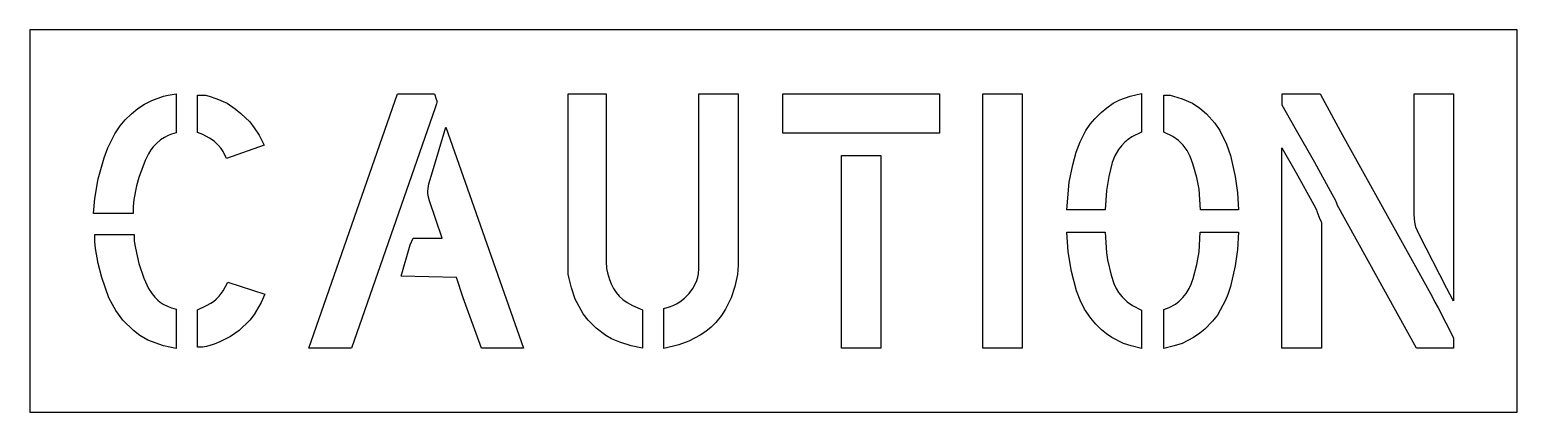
# Model space of a CAD drawing. Header units: inches. Extents: x 0 to 70, y 0 to 18.
import ezdxf

# ---------------------------------------------------------------- set-up
doc = ezdxf.new("R2010")
doc.units = ezdxf.units.IN
doc.header["$MEASUREMENT"] = 0
doc.layers.add('CUT', color=1, linetype='Continuous')

msp = doc.modelspace()

# ---------------------------------------------------------------- linework, layer by layer
at = {"layer": 'CUT'}
for points in [[(0, 0), (70, 0), (70, 18), (0, 18)], [(3.997, 13.095), (4.253, 13.478), (4.488, 13.754), (4.786, 14.05), (5.091, 14.297), (5.402, 14.495), (5.744, 14.663), (6.3, 14.873), (6.52, 14.928), (6.892, 14.979), (6.892, 13.146), (6.668, 13.085), (6.509, 13.022), (6.339, 12.937), (6.156, 12.812), (5.959, 12.648), (5.805, 12.493), (5.693, 12.348), (5.584, 12.167), (5.424, 11.846), (5.136, 11.044), (5.026, 10.661), (4.903, 10.004), (4.861, 9.678), (4.861, 9.357), (3, 9.357), (3.056, 10.059), (3.221, 10.989), (3.496, 11.974), (3.673, 12.448)], [(7.898, 14.928), (8.137, 14.928), (8.271, 14.914), (8.436, 14.873), (8.803, 14.751), (9.288, 14.539), (9.673, 14.283), (9.939, 14.064), (10.351, 13.66), (10.562, 13.387), (10.794, 13.04), (11.026, 12.575), (9.262, 11.943), (9.099, 12.275), (9.007, 12.411), (8.876, 12.556), (8.674, 12.753), (8.466, 12.905), (8.143, 13.065), (7.898, 13.168)], [(19.159, 14.61), (19.159, 14.601), (19.158, 14.591), (19.154, 14.572), (19.139, 14.514), (19.077, 14.318), (15.145, 3.016), (13.141, 3.016), (17.299, 14.978), (19.04, 14.978), (19.13, 14.735), (19.152, 14.656), (19.158, 14.626)], [(27.381, 3.461), (27.115, 3.619), (26.657, 3.95), (26.272, 4.333), (26.049, 4.625), (25.67, 5.327), (25.493, 5.856), (25.383, 6.294), (25.345, 6.499), (25.332, 6.817), (25.332, 14.978), (27.133, 14.978), (27.133, 7.09), (27.147, 6.772), (27.188, 6.567), (27.28, 6.253), (27.364, 6.041), (27.471, 5.826), (27.594, 5.633), (27.733, 5.459), (27.906, 5.301), (28.112, 5.159), (28.37, 5.022), (28.835, 4.826), (28.835, 3.014), (28.297, 3.121), (27.766, 3.297)], [(30.435, 5.102), (30.589, 5.197), (30.809, 5.364), (31.038, 5.592), (31.206, 5.829), (31.371, 6.157), (31.436, 6.357), (31.465, 6.508), (31.487, 6.762), (31.487, 14.978), (33.343, 14.978), (33.343, 6.926), (33.303, 6.485), (33.183, 5.911), (33.005, 5.382), (32.737, 4.844), (32.559, 4.552), (32.294, 4.224), (32.074, 4.005), (31.812, 3.798), (31.549, 3.634), (31.02, 3.352), (30.543, 3.176), (29.843, 3.002), (29.843, 4.886), (30.107, 4.959), (30.275, 5.023)], [(42.806, 14.978), (42.806, 13.132), (35.446, 13.132), (35.446, 14.978)], [(46.706, 14.978), (46.706, 3.011), (44.855, 3.011), (44.855, 14.978)], [(50.427, 14.112), (50.679, 14.331), (50.982, 14.539), (51.303, 14.697), (51.779, 14.873), (52.32, 15), (52.32, 13.186), (51.862, 12.961), (51.683, 12.836), (51.541, 12.71), (51.376, 12.541), (51.237, 12.359), (51.067, 12.065), (50.945, 11.755), (50.78, 11.098), (50.67, 10.442), (50.61, 9.524), (48.805, 9.524), (48.92, 10.825), (49.085, 11.645), (49.25, 12.247), (49.427, 12.721), (49.696, 13.259), (49.904, 13.56), (50.125, 13.811)], [(54.914, 11.044), (54.74, 11.686), (54.611, 12.04), (54.471, 12.318), (54.286, 12.569), (54.057, 12.794), (53.8, 12.977), (53.374, 13.186), (53.374, 14.925), (53.554, 14.925), (53.668, 14.914), (53.828, 14.881), (54.226, 14.751), (54.712, 14.539), (55.06, 14.308), (55.381, 14.043), (55.766, 13.606), (55.998, 13.259), (56.322, 12.612), (56.499, 12.083), (56.719, 11.098), (56.829, 10.333), (56.88, 9.524), (55.09, 9.524), (55.024, 10.497)], [(67, 3.442), (67, 3.014), (65.256, 3.014), (61.533, 9.764), (61.527, 9.79), (61.445, 9.977), (61.3, 10.237), (60.48, 11.759), (59.55, 13.368), (58.945, 14.452), (58.936, 14.566), (58.936, 14.979), (60.731, 14.979), (61.675, 13.214), (65.99, 5.445), (66.127, 5.179), (66.272, 4.917), (66.996, 3.508)], [(66.998, 5.243), (66.972, 5.291), (66.835, 5.557), (66.69, 5.818), (65.38, 8.369), (65.235, 8.707), (65.176, 8.942), (65.147, 9.309), (65.147, 14.978), (66.998, 14.978)], [(19.588, 13.415), (23.228, 3.013), (21.252, 3.013), (20.391, 5.382), (20.084, 6.345), (17.474, 6.405), (17.904, 7.871), (18.04, 8.199), (19.411, 8.199), (18.81, 9.942), (18.749, 10.189), (18.729, 10.318), (18.729, 10.411), (18.742, 10.529), (18.784, 10.743), (18.949, 11.317)], [(40.052, 12.083), (40.052, 3.016), (38.196, 3.016), (38.196, 12.083)], [(60.42, 9.754), (60.546, 9.529), (60.574, 9.464), (60.713, 9.087), (60.779, 8.97), (60.784, 8.903), (60.784, 3.011), (58.928, 3.011), (58.928, 12.439), (59.603, 11.27)], [(50.441, 3.875), (50.166, 4.144), (49.932, 4.42), (49.641, 4.844), (49.427, 5.272), (49.262, 5.71), (49.03, 6.622), (48.865, 7.552), (48.806, 8.47), (50.61, 8.47), (50.67, 7.497), (50.725, 7.169), (50.89, 6.458), (51.023, 6.061), (51.124, 5.831), (51.237, 5.635), (51.408, 5.424), (51.637, 5.2), (51.894, 5.017), (52.32, 4.808), (52.32, 3), (51.834, 3.121), (51.468, 3.242), (50.927, 3.51), (50.666, 3.683)], [(53.917, 5.091), (54.098, 5.229), (54.263, 5.398), (54.416, 5.594), (54.556, 5.817), (54.657, 6.02), (54.749, 6.294), (54.914, 6.95), (55.024, 7.552), (55.084, 8.47), (56.88, 8.47), (56.829, 7.661), (56.719, 6.895), (56.499, 5.911), (56.377, 5.546), (56.267, 5.272), (55.888, 4.57), (55.665, 4.279), (55.294, 3.909), (55.07, 3.717), (54.767, 3.51), (54.226, 3.242), (53.86, 3.121), (53.374, 3), (53.374, 4.837), (53.622, 4.929)], [(6.3, 3.121), (5.558, 3.4), (5.173, 3.619), (4.88, 3.841), (4.385, 4.333), (4.052, 4.789), (3.887, 5.063), (3.728, 5.382), (3.386, 6.348), (3.221, 7.005), (3.097, 7.702), (3.056, 8.042), (3.056, 8.363), (4.916, 8.363), (4.916, 8.044), (4.971, 7.716), (5.136, 7.005), (5.369, 6.312), (5.582, 5.829), (5.757, 5.569), (5.883, 5.414), (6.021, 5.277), (6.135, 5.178), (6.273, 5.087), (6.513, 4.969), (6.669, 4.909), (6.893, 4.847), (6.893, 3.003)], [(8.908, 5.466), (9.007, 5.582), (9.099, 5.719), (9.317, 6.128), (11.056, 5.563), (10.898, 5.163), (10.562, 4.607), (10.351, 4.333), (9.857, 3.85), (9.453, 3.565), (8.913, 3.297), (8.638, 3.188), (8.321, 3.096), (8.137, 3.066), (7.898, 3.066), (7.898, 4.826), (8.322, 5.022), (8.523, 5.129), (8.642, 5.212), (8.77, 5.325)]]:
    msp.add_lwpolyline(points, close=True, dxfattribs=at)

doc.saveas('drawing.dxf')
